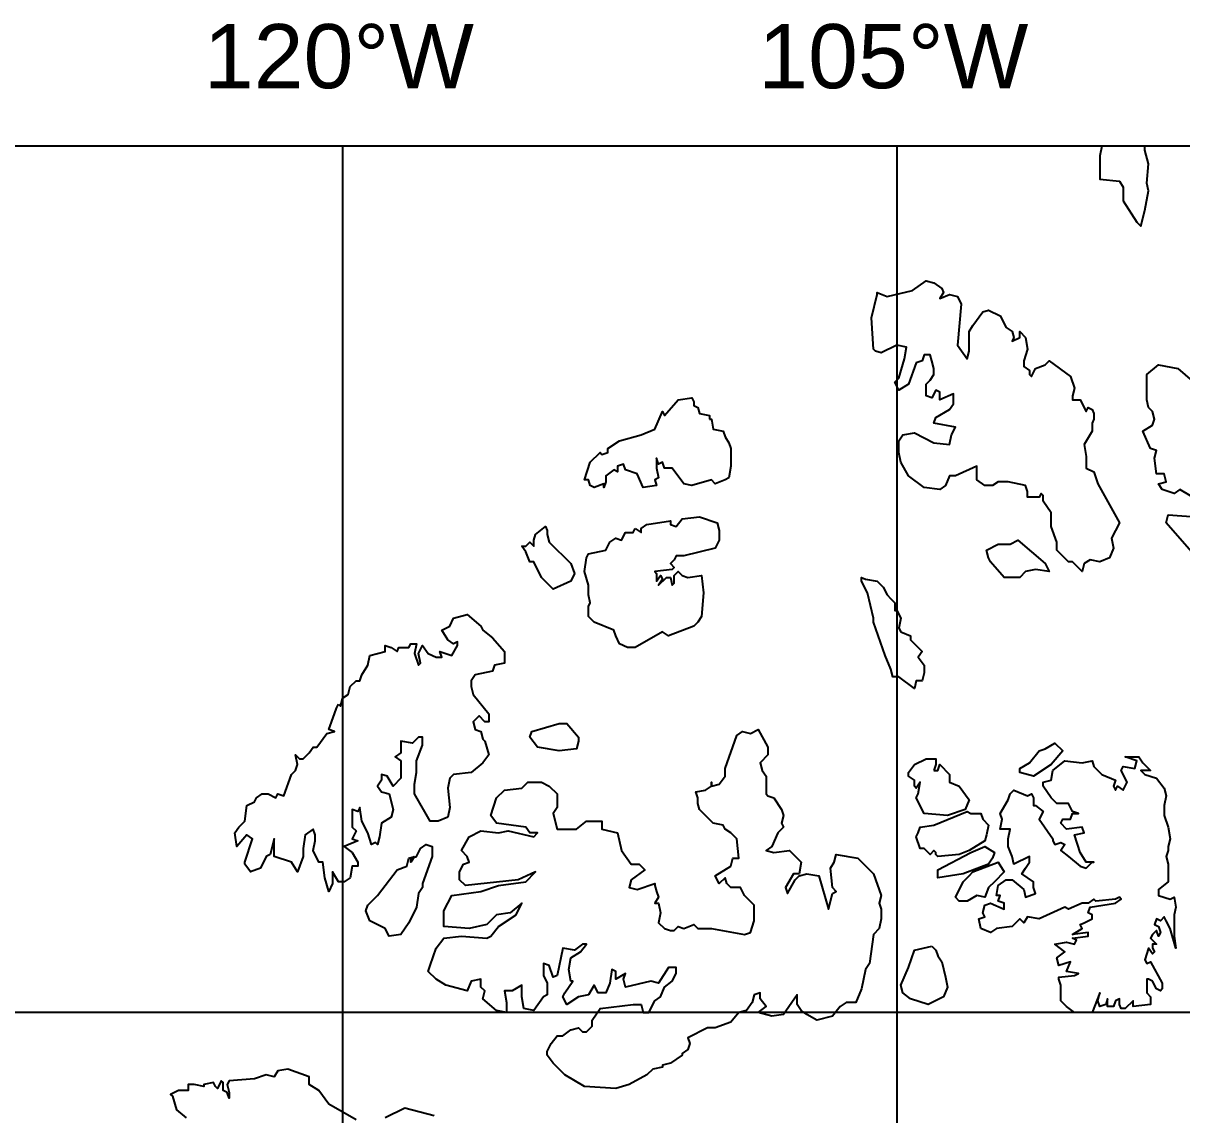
# Model space of a CAD drawing. Header units: millimetres. Extents: x 1844 to 27622, y 2629 to 17869.
# Drawn here: x 5821 to 7987, y 15827 to 17869 of the extents above; entities that cross this region are included whole.
import ezdxf

# ---------------------------------------------------------------- set-up
doc = ezdxf.new("R2010")
doc.units = ezdxf.units.MM
for name, color, linetype in [('COUNTRY', 212, 'Continuous'), ('FRAME', 252, 'Continuous'), ('经纬度标注', 7, 'Continuous'), ('网格线', 251, 'Continuous')]:
    doc.layers.add(name, color=color, linetype=linetype)
doc.styles.add('ARIAL', font='arial.ttf')

msp = doc.modelspace()

# ---------------------------------------------------------------- linework, layer by layer
at = {"layer": 'COUNTRY', "linetype": 'Continuous', "lineweight": -3}
for points in [[(7837, 17638.9), (7833.4, 17620.6), (7833.4, 17576.9), (7869.9, 17573.2), (7877.2, 17562.3), (7877.2, 17547.7), (7877.2, 17536.7), (7902.7, 17496.6), (7910, 17489.3), (7917.3, 17518.5), (7924.6, 17555), (7921, 17569.6), (7924.6, 17606), (7917.3, 17631.6), (7917.3, 17638.9)], [(7796.9, 17164.4), (7796.9, 17164.4), (7807.8, 17142.5), (7811.5, 17149.8), (7818.8, 17146.2), (7822.4, 17138.9), (7822.4, 17127.9), (7818.8, 17120.6), (7818.8, 17106), (7804.2, 17080.5), (7807.8, 17058.6), (7807.8, 17036.7), (7822.4, 17029.4), (7829.7, 17007.5), (7869.9, 16934.5), (7855.3, 16905.3), (7858.9, 16887.1), (7851.6, 16868.8), (7833.4, 16861.5), (7815.1, 16865.2), (7804.2, 16857.9), (7800.5, 16843.3), (7782.3, 16861.5), (7775, 16861.5), (7753.1, 16883.4), (7753.1, 16898), (7742.1, 16927.2), (7742.1, 16952.8), (7727.5, 16974.7), (7727.5, 16985.6), (7723.9, 16989.3), (7720.2, 16982), (7698.3, 16982), (7698.3, 16992.9), (7694.7, 17003.9), (7661.9, 17011.2), (7643.6, 17011.2), (7632.7, 17003.9), (7618.1, 17003.9), (7603.5, 17014.8), (7603.5, 17029.4), (7603.5, 17040.4), (7563.3, 17022.1), (7552.4, 17022.1), (7545.1, 17003.9), (7534.1, 16996.6), (7504.9, 17000.2), (7475.7, 17022.1), (7461.1, 17047.7), (7457.5, 17065.9), (7457.5, 17087.8), (7464.8, 17098.8), (7486.7, 17102.4), (7523.2, 17084.2), (7552.4, 17080.5), (7556, 17098.8), (7563.3, 17113.3), (7523.2, 17120.6), (7526.8, 17131.6), (7552.4, 17146.2), (7559.7, 17157.1), (7559.7, 17175.4), (7534.1, 17164.4), (7534.1, 17179), (7526.8, 17182.7), (7519.5, 17168.1), (7508.6, 17171.7), (7508.6, 17193.6), (7515.9, 17200.9), (7523.2, 17211.9), (7523.2, 17222.8), (7519.5, 17237.4), (7515.9, 17248.4), (7504.9, 17248.4), (7501.3, 17237.4), (7490.3, 17233.8), (7475.7, 17193.6), (7457.5, 17182.7), (7450.2, 17197.3), (7457.5, 17204.6), (7468.4, 17241.1), (7472.1, 17263), (7453.8, 17266.6), (7424.6, 17252), (7413.7, 17255.7), (7410, 17259.3), (7406.4, 17317.7), (7417.3, 17361.5), (7417.3, 17365.2), (7435.6, 17357.9), (7483, 17368.8), (7508.6, 17387.1), (7523.2, 17383.4), (7537.8, 17372.5), (7541.4, 17365.2), (7534.1, 17354.2), (7552.4, 17361.5), (7567, 17357.9), (7574.3, 17343.3), (7567, 17266.6), (7585.2, 17241.1), (7588.9, 17255.7), (7588.9, 17270.3), (7588.9, 17292.2), (7596.2, 17303.1), (7614.4, 17328.7), (7625.4, 17332.3), (7647.3, 17321.4), (7658.2, 17299.5), (7669.2, 17292.2), (7672.8, 17281.2), (7669.2, 17273.9), (7683.7, 17281.2), (7683.7, 17292.2), (7694.7, 17281.2), (7698.3, 17259.3), (7691, 17237.4), (7691, 17226.5), (7702, 17219.2), (7702, 17211.9), (7705.6, 17208.2), (7712.9, 17222.8), (7731.2, 17230.1), (7738.5, 17237.4), (7778.6, 17208.2), (7785.9, 17186.3), (7782.3, 17171.7), (7782.3, 17164.4), (7796.9, 17164.4)], [(8019.5, 16974.7), (7983, 16996.6), (7972.1, 16989.3), (7950.2, 16996.6), (7942.9, 17007.5), (7957.5, 17011.2), (7953.8, 17025.8), (7939.2, 17025.8), (7935.6, 17055), (7939.2, 17069.6), (7928.3, 17073.2), (7913.7, 17106), (7931.9, 17117), (7935.6, 17127.9), (7931.9, 17142.5), (7924.6, 17149.8), (7921, 17164.4), (7921, 17175.4), (7921, 17197.3), (7921, 17200.9), (7921, 17211.9), (7942.9, 17230.1), (7979.4, 17222.8), (8034.1, 17175.4)], [(7103.5, 17127.9), (7107.1, 17127.9), (7110.8, 17109.7), (7129, 17106), (7132.7, 17095.1), (7140, 17084.2), (7143.6, 17073.2), (7143.6, 17065.9), (7143.6, 17040.4), (7140, 17018.5), (7132.7, 17014.8), (7114.4, 17007.5), (7107.1, 17014.8), (7070.6, 17003.9), (7056, 17007.5), (7034.1, 17036.7), (7019.5, 17036.7), (7015.9, 17047.7), (7008.6, 17044), (7004.9, 17055), (7004.9, 17036.7), (7008.6, 17018.5), (7001.3, 17014.8), (7004.9, 17003.9), (6979.4, 17000.2), (6968.4, 17025.8), (6946.5, 17033.1), (6942.9, 17044), (6931.9, 17040.4), (6931.9, 17033.1), (6931.9, 17029.4), (6924.6, 17033.1), (6910, 17022.1), (6910, 17011.2), (6906.4, 17000.2), (6906.4, 17007.5), (6888.1, 17000.2), (6880.8, 17003.9), (6877.2, 17014.8), (6869.9, 17014.8), (6880.8, 17047.7), (6899.1, 17065.9), (6902.7, 17062.3), (6913.7, 17065.9), (6913.7, 17073.2), (6935.6, 17087.8), (6975.7, 17098.8), (7001.3, 17109.7), (7015.9, 17142.5), (7019.5, 17135.2), (7045.1, 17164.4), (7070.6, 17168.1), (7074.3, 17160.8), (7074.3, 17153.5), (7081.6, 17149.8), (7085.2, 17138.9), (7103.5, 17135.2), (7103.5, 17127.9)], [(6964.8, 16923.6), (6975.7, 16916.3), (6975.7, 16923.6), (6986.7, 16930.9), (7030.5, 16938.2), (7030.5, 16930.9), (7041.4, 16927.2), (7052.4, 16941.8), (7085.2, 16945.5), (7118.1, 16934.5), (7121.7, 16919.9), (7121.7, 16901.7), (7114.4, 16887.1), (7056, 16872.5), (7041.4, 16872.5), (7037.8, 16865.2), (7030.5, 16857.9), (7037.8, 16850.6), (7034.1, 16846.9), (7001.3, 16843.3), (7004.9, 16839.6), (7004.9, 16825), (7012.2, 16836), (7015.9, 16828.7), (7008.6, 16817.7), (7023.2, 16832.3), (7030.5, 16832.3), (7034.1, 16817.7), (7037.8, 16821.4), (7037.8, 16836), (7045.1, 16843.3), (7052.4, 16836), (7063.3, 16832.3), (7088.9, 16836), (7092.5, 16803.1), (7088.9, 16759.3), (7081.6, 16748.4), (7074.3, 16741.1), (7026.8, 16722.8), (7015.9, 16730.1), (6964.8, 16700.9), (6950.2, 16700.9), (6935.6, 16708.2), (6928.3, 16722.8), (6924.6, 16733.8), (6888.1, 16748.4), (6877.2, 16759.3), (6877.2, 16777.6), (6880.8, 16784.9), (6877.2, 16799.5), (6877.2, 16817.7), (6869.9, 16843.3), (6873.5, 16868.8), (6877.2, 16876.1), (6910, 16883.4), (6917.3, 16898), (6928.3, 16905.3), (6939.2, 16901.7), (6946.5, 16916.3), (6961.1, 16916.3), (6964.8, 16923.6)], [(8004.9, 16879.8), (7957.5, 16934.5), (7961.1, 16949.1), (8012.2, 16945.5)], [(6760.4, 16890.7), (6767.7, 16898), (6775, 16890.7), (6775, 16901.7), (6778.6, 16912.6), (6796.9, 16927.2), (6800.5, 16919.9), (6800.5, 16912.6), (6804.2, 16898), (6844.3, 16857.9), (6851.6, 16839.6), (6844.3, 16825), (6811.5, 16810.4), (6789.6, 16832.3), (6775, 16861.5), (6767.7, 16861.5), (6760.4, 16879.8), (6753.1, 16890.7), (6760.4, 16890.7)], [(7665.5, 16894.4), (7680.1, 16901.7), (7731.2, 16857.9), (7738.5, 16843.3), (7712.9, 16846.9), (7694.7, 16843.3), (7683.7, 16832.3), (7654.6, 16832.3), (7629, 16861.5), (7625.4, 16868.8), (7621.7, 16883.4), (7643.6, 16894.4), (7665.5, 16894.4)], [(7453.8, 16770.3), (7461.1, 16755.7), (7457.5, 16737.4), (7461.1, 16730.1), (7479.4, 16722.8), (7479.4, 16715.5), (7501.3, 16693.6), (7494, 16682.7), (7504.9, 16668.1), (7504.9, 16653.5), (7501.3, 16638.9), (7490.3, 16638.9), (7486.7, 16624.3), (7457.5, 16646.2), (7446.5, 16646.2), (7442.9, 16660.8), (7431.9, 16686.3), (7410, 16748.4), (7410, 16755.7), (7399.1, 16803.1), (7388.1, 16825), (7388.1, 16832.3), (7395.4, 16828.7), (7417.3, 16825), (7428.3, 16814.1), (7435.6, 16799.5), (7442.9, 16792.2), (7450.2, 16784.9), (7450.2, 16770.3), (7453.8, 16770.3)], [(6410, 16595.1), (6413.7, 16591.5), (6417.3, 16606), (6428.3, 16613.3), (6431.9, 16627.9), (6442.9, 16638.9), (6450.2, 16638.9), (6453.8, 16649.8), (6464.8, 16668.1), (6468.4, 16686.3), (6497.6, 16693.6), (6497.6, 16704.6), (6508.6, 16700.9), (6519.5, 16693.6), (6523.2, 16700.9), (6541.4, 16700.9), (6545.1, 16708.2), (6556, 16708.2), (6552.4, 16690), (6559.7, 16668.1), (6563.3, 16671.7), (6559.7, 16690), (6567, 16704.6), (6577.9, 16690), (6592.5, 16682.7), (6603.5, 16682.7), (6599.8, 16693.6), (6621.7, 16686.3), (6632.7, 16704.6), (6632.7, 16711.9), (6625.4, 16708.2), (6614.4, 16715.5), (6603.5, 16733.8), (6618.1, 16741.1), (6625.4, 16755.7), (6650.9, 16763), (6676.4, 16741.1), (6680.1, 16733.8), (6698.3, 16719.2), (6720.2, 16693.6), (6720.2, 16679), (6720.2, 16671.7), (6702, 16668.1), (6698.3, 16657.1), (6665.5, 16649.8), (6658.2, 16638.9), (6658.2, 16627.9), (6661.9, 16613.3), (6691, 16576.9), (6691, 16562.3), (6683.7, 16562.3), (6672.8, 16573.2), (6661.9, 16562.3), (6665.5, 16547.7), (6676.4, 16544), (6680.1, 16529.4), (6683.7, 16525.8), (6691, 16500.2), (6680.1, 16485.6), (6658.2, 16467.4), (6625.4, 16463.7), (6618.1, 16456.4), (6614.4, 16438.2), (6618.1, 16401.7), (6614.4, 16383.4), (6596.2, 16376.1), (6581.6, 16376.1), (6552.4, 16427.2), (6552.4, 16445.5), (6556, 16467.4), (6556, 16489.3), (6567, 16518.5), (6567, 16533.1), (6559.7, 16533.1), (6548.7, 16522.1), (6526.8, 16525.8), (6526.8, 16511.2), (6526.8, 16503.9), (6515.9, 16496.6), (6526.8, 16489.3), (6526.8, 16456.4), (6512.2, 16441.8), (6501.3, 16460.1), (6490.3, 16463.7), (6490.3, 16452.8), (6483, 16441.8), (6490.3, 16430.9), (6504.9, 16427.2), (6512.2, 16398), (6508.6, 16383.4), (6490.3, 16372.5), (6486.7, 16346.9), (6483, 16332.3), (6479.4, 16336), (6472.1, 16332.3), (6464.8, 16354.2), (6453.8, 16376.1), (6450.2, 16401.7), (6446.5, 16394.4), (6435.6, 16398), (6435.6, 16383.4), (6435.6, 16365.2), (6442.9, 16357.9), (6435.6, 16343.3), (6446.5, 16339.6), (6421, 16328.7), (6435.6, 16317.7), (6446.5, 16299.5), (6446.5, 16292.2), (6435.6, 16292.2), (6431.9, 16270.3), (6421, 16263), (6410, 16263), (6399.1, 16281.2), (6399.1, 16259.3), (6391.8, 16244.7), (6384.5, 16270.3), (6380.8, 16299.5), (6373.5, 16299.5), (6362.6, 16321.4), (6366.2, 16339.6), (6366.2, 16350.6), (6362.6, 16361.5), (6348, 16350.6), (6344.3, 16325), (6344.3, 16310.4), (6333.4, 16281.2), (6322.4, 16299.5), (6289.6, 16310.4), (6289.6, 16317.7), (6289.6, 16328.7), (6289.6, 16343.3), (6282.3, 16314.1), (6275, 16310.4), (6264, 16288.5), (6245.8, 16281.2), (6234.8, 16295.8), (6234.8, 16299.5), (6249.4, 16343.3), (6238.5, 16350.6), (6220.2, 16328.7), (6216.6, 16354.2), (6223.9, 16365.2), (6234.8, 16376.1), (6238.5, 16405.3), (6253.1, 16412.6), (6256.7, 16419.9), (6267.7, 16427.2), (6278.6, 16427.2), (6293.2, 16419.9), (6296.9, 16427.2), (6307.8, 16423.6), (6322.4, 16463.7), (6329.7, 16471), (6333.4, 16482), (6329.7, 16500.2), (6337, 16492.9), (6344.3, 16492.9), (6355.3, 16503.9), (6362.6, 16514.8), (6369.9, 16514.8), (6388.1, 16540.4), (6402.7, 16544), (6391.8, 16547.7), (6402.7, 16576.9), (6406.4, 16587.8), (6410, 16595.1)], [(6822.4, 16558.6), (6837, 16558.6), (6858.9, 16533.1), (6858.9, 16525.8), (6855.3, 16511.2), (6822.4, 16507.5), (6782.3, 16514.8), (6767.7, 16533.1), (6771.3, 16544), (6822.4, 16558.6)], [(7107.1, 16441.8), (7107.1, 16449.1), (7107.1, 16441.8), (7121.7, 16445.5), (7132.7, 16460.1), (7132.7, 16474.7), (7154.6, 16536.7), (7165.5, 16544), (7180.1, 16540.4), (7194.7, 16547.7), (7212.9, 16514.8), (7212.9, 16500.2), (7198.3, 16485.6), (7202, 16471), (7209.3, 16460.1), (7209.3, 16452.8), (7209.3, 16427.2), (7212.9, 16423.6), (7223.9, 16419.9), (7238.5, 16398), (7242.1, 16387.1), (7238.5, 16372.5), (7242.1, 16365.2), (7231.2, 16354.2), (7220.2, 16328.7), (7209.3, 16321.4), (7223.9, 16317.7), (7253.1, 16321.4), (7275, 16299.5), (7271.3, 16277.6), (7260.4, 16277.6), (7245.8, 16252), (7249.4, 16241.1), (7264, 16266.6), (7271.3, 16273.9), (7285.9, 16277.6), (7307.8, 16273.9), (7326.1, 16211.9), (7333.4, 16241.1), (7340.7, 16244.7), (7333.4, 16252), (7329.7, 16288.5), (7337, 16299.5), (7340.7, 16314.1), (7380.8, 16306.8), (7410, 16277.6), (7424.6, 16237.4), (7421, 16222.8), (7424.6, 16211.9), (7424.6, 16193.6), (7421, 16175.4), (7410, 16164.4), (7402.7, 16109.7), (7395.4, 16098.8), (7388.1, 16062.3), (7377.2, 16036.7), (7358.9, 16036.7), (7348, 16029.4), (7333.4, 16011.2), (7304.2, 16003.9), (7285.9, 16014.8), (7275, 16022.1), (7267.7, 16033.1), (7267.7, 16051.3), (7242.1, 16014.8), (7220.2, 16011.2), (7194.7, 16018.5), (7209.3, 16029.4), (7198.3, 16044), (7198.3, 16055), (7187.4, 16051.3), (7183.7, 16036.7), (7172.8, 16022.1), (7158.2, 16018.5), (7143.6, 16000.2), (7114.4, 15989.3), (7099.8, 15989.3), (7063.3, 15971), (7067, 15960.1), (7063.3, 15949.1), (7052.4, 15941.8), (7052.4, 15938.2), (7030.5, 15923.6), (7015.9, 15919.9), (7015.9, 15916.3), (6997.6, 15912.6), (6986.7, 15901.7), (6953.8, 15883.4), (6928.3, 15876.1), (6869.9, 15879.8), (6833.4, 15901.7), (6811.5, 15923.6), (6800.5, 15938.2), (6800.5, 15945.5), (6807.8, 15960.1), (6818.8, 15974.7), (6829.7, 15974.7), (6844.3, 15985.6), (6858.9, 15989.3), (6866.2, 15982), (6873.5, 15982), (6884.5, 15992.9), (6884.5, 16003.9), (6899.1, 16025.8), (6961.1, 16033.1), (6975.7, 16033.1), (6979.4, 16018.5), (6990.3, 16018.5), (7001.3, 16040.4), (7012.2, 16047.7), (7019.5, 16065.9), (7034.1, 16076.9), (7041.4, 16091.5), (7041.4, 16102.4), (7026.8, 16102.4), (7008.6, 16073.2), (6994, 16076.9), (6946.5, 16065.9), (6942.9, 16080.5), (6946.5, 16091.5), (6928.3, 16080.5), (6928.3, 16095.1), (6921, 16098.8), (6917.3, 16073.2), (6910, 16055), (6895.4, 16055), (6888.1, 16069.6), (6877.2, 16051.3), (6858.9, 16047.7), (6837, 16033.1), (6829.7, 16047.7), (6833.4, 16055), (6848, 16076.9), (6844.3, 16076.9), (6840.7, 16098.8), (6844.3, 16120.6), (6862.6, 16131.6), (6873.5, 16146.2), (6866.2, 16146.2), (6851.6, 16135.2), (6829.7, 16138.9), (6818.8, 16087.8), (6811.5, 16084.2), (6804.2, 16106), (6793.2, 16109.7), (6793.2, 16087.8), (6800.5, 16073.2), (6800.5, 16051.3), (6793.2, 16047.7), (6775, 16022.1), (6756.7, 16025.8), (6753.1, 16047.7), (6753.1, 16069.6), (6734.8, 16058.6), (6720.2, 16058.6), (6723.9, 16036.7), (6723.9, 16018.5), (6705.6, 16022.1), (6680.1, 16044), (6683.7, 16058.6), (6676.4, 16065.9), (6676.4, 16080.5), (6658.2, 16076.9), (6650.9, 16058.6), (6610.8, 16069.6), (6592.5, 16080.5), (6577.9, 16095.1), (6581.6, 16106), (6592.5, 16138.9), (6607.1, 16157.1), (6640, 16160.8), (6687.4, 16157.1), (6694.7, 16160.8), (6709.3, 16179), (6742.1, 16200.9), (6753.1, 16222.8), (6731.2, 16204.6), (6705.6, 16200.9), (6687.4, 16182.7), (6654.6, 16175.4), (6607.1, 16179), (6607.1, 16208.2), (6621.7, 16237.4), (6676.4, 16244.7), (6709.3, 16255.7), (6760.4, 16263), (6778.6, 16281.2), (6745.8, 16266.6), (6647.3, 16255.7), (6636.3, 16266.6), (6636.3, 16281.2), (6643.6, 16295.8), (6654.6, 16299.5), (6650.9, 16310.4), (6640, 16321.4), (6654.6, 16346.9), (6676.4, 16357.9), (6709.3, 16354.2), (6727.5, 16357.9), (6775, 16346.9), (6782.3, 16354.2), (6767.7, 16354.2), (6760.4, 16365.2), (6705.6, 16372.5), (6694.7, 16387.1), (6705.6, 16419.9), (6720.2, 16434.5), (6753.1, 16438.2), (6764, 16449.1), (6789.6, 16449.1), (6804.2, 16441.8), (6818.8, 16427.2), (6818.8, 16401.7), (6811.5, 16390.7), (6818.8, 16361.5), (6855.3, 16361.5), (6873.5, 16376.1), (6902.7, 16376.1), (6902.7, 16361.5), (6931.9, 16354.2), (6939.2, 16321.4), (6957.5, 16295.8), (6972.1, 16295.8), (6983, 16284.9), (6957.5, 16266.6), (6953.8, 16252), (6968.4, 16248.4), (7001.3, 16259.3), (7001.3, 16255.7), (7004.9, 16244.7), (7008.6, 16233.8), (7001.3, 16222.8), (7008.6, 16222.8), (7012.2, 16204.6), (7008.6, 16186.3), (7019.5, 16175.4), (7030.5, 16171.7), (7037.8, 16171.7), (7045.1, 16179), (7056, 16175.4), (7074.3, 16182.7), (7081.6, 16175.4), (7107.1, 16175.4), (7169.2, 16164.4), (7180.1, 16168.1), (7187.4, 16190), (7187.4, 16219.2), (7169.2, 16237.4), (7161.9, 16252), (7143.6, 16252), (7136.3, 16259.3), (7132.7, 16270.3), (7121.7, 16259.3), (7114.4, 16273.9), (7143.6, 16292.2), (7147.3, 16306.8), (7158.2, 16306.8), (7154.6, 16343.3), (7143.6, 16354.2), (7132.7, 16361.5), (7129, 16368.8), (7110.8, 16372.5), (7085.2, 16398), (7081.6, 16409), (7081.6, 16419.9), (7077.9, 16430.9), (7096.2, 16434.5), (7107.1, 16441.8)], [(7731.2, 16511.2), (7749.4, 16522.1), (7764, 16507.5), (7742.1, 16482), (7709.3, 16460.1), (7683.7, 16467.4), (7683.7, 16474.7), (7702, 16485.6), (7720.2, 16507.5), (7731.2, 16511.2)], [(7523.2, 16471), (7530.5, 16471), (7534.1, 16482), (7552.4, 16463.7), (7552.4, 16449.1), (7570.6, 16441.8), (7588.9, 16416.3), (7581.6, 16398), (7548.7, 16387.1), (7504.9, 16390.7), (7490.3, 16419.9), (7494, 16427.2), (7497.6, 16449.1), (7490.3, 16438.2), (7486.7, 16441.8), (7486.7, 16452.8), (7475.7, 16460.1), (7475.7, 16467.4), (7486.7, 16482), (7508.6, 16492.9), (7526.8, 16492.9), (7526.8, 16482), (7523.2, 16471)], [(7961.1, 16295.8), (7961.1, 16292.2), (7961.1, 16292.2), (7961.1, 16284.9), (7961.1, 16273.9), (7961.1, 16263), (7942.9, 16248.4), (7942.9, 16237.4), (7964.8, 16230.1), (7972.1, 16233.8), (7975.7, 16215.5), (7972.1, 16200.9), (7972.1, 16160.8), (7975.7, 16138.9), (7964.8, 16175.4), (7957.5, 16190), (7953.8, 16197.3), (7946.5, 16190), (7939.2, 16193.6), (7935.6, 16182.7), (7942.9, 16179), (7946.5, 16168.1), (7942.9, 16160.8), (7939.2, 16171.7), (7931.9, 16164.4), (7928.3, 16157.1), (7939.2, 16146.2), (7931.9, 16146.2), (7931.9, 16138.9), (7935.6, 16131.6), (7931.9, 16127.9), (7924.6, 16138.9), (7917.3, 16117), (7921, 16109.7), (7928.3, 16113.3), (7950.2, 16073.2), (7950.2, 16062.3), (7946.5, 16058.6), (7939.2, 16062.3), (7931.9, 16076.9), (7924.6, 16080.5), (7921, 16080.5), (7921, 16069.6), (7921, 16062.3), (7921, 16055), (7928.3, 16047.7), (7928.3, 16033.1), (7895.4, 16029.4), (7895.4, 16040.4), (7880.8, 16025.8), (7873.5, 16025.8), (7869.9, 16033.1), (7869.9, 16044), (7862.6, 16040.4), (7858.9, 16029.4), (7848, 16029.4), (7848, 16044), (7844.3, 16033.1), (7833.4, 16029.4), (7829.7, 16040.4), (7833.4, 16055), (7818.8, 16018.5), (7785.9, 16018.5), (7771.3, 16029.4), (7760.4, 16040.4), (7760.4, 16069.6), (7756.7, 16080.5), (7756.7, 16084.2), (7785.9, 16087.8), (7793.2, 16091.5), (7771.3, 16095.1), (7778.6, 16113.3), (7756.7, 16106), (7753.1, 16120.6), (7767.7, 16131.6), (7749.4, 16146.2), (7771.3, 16149.8), (7785.9, 16146.2), (7789.6, 16153.5), (7782.3, 16157.1), (7811.5, 16160.8), (7811.5, 16168.1), (7782.3, 16164.4), (7800.5, 16175.4), (7796.9, 16182.7), (7804.2, 16186.3), (7818.8, 16193.6), (7818.8, 16200.9), (7811.5, 16204.6), (7815.1, 16215.5), (7862.6, 16222.8), (7873.5, 16230.1), (7869.9, 16233.8), (7862.6, 16230.1), (7826.1, 16226.5), (7822.4, 16230.1), (7811.5, 16222.8), (7800.5, 16222.8), (7775, 16211.9), (7767.7, 16215.5), (7720.2, 16193.6), (7698.3, 16197.3), (7691, 16186.3), (7683.7, 16193.6), (7669.2, 16179), (7640, 16175.4), (7629, 16168.1), (7610.8, 16175.4), (7607.1, 16193.6), (7618.1, 16197.3), (7614.4, 16204.6), (7618.1, 16219.2), (7629, 16222.8), (7654.6, 16211.9), (7654.6, 16222.8), (7643.6, 16226.5), (7647.3, 16237.4), (7640, 16237.4), (7643.6, 16255.7), (7658.2, 16266.6), (7669.2, 16266.6), (7691, 16248.4), (7694.7, 16233.8), (7712.9, 16241.1), (7709.3, 16252), (7709.3, 16263), (7687.4, 16277.6), (7694.7, 16288.5), (7702, 16299.5), (7702, 16310.4), (7672.8, 16295.8), (7669.2, 16310.4), (7661.9, 16328.7), (7661.9, 16343.3), (7665.5, 16361.5), (7647.3, 16361.5), (7650.9, 16379.8), (7647.3, 16390.7), (7661.9, 16416.3), (7661.9, 16416.3), (7665.5, 16427.2), (7672.8, 16434.5), (7698.3, 16423.6), (7705.6, 16427.2), (7709.3, 16419.9), (7709.3, 16405.3), (7712.9, 16405.3), (7727.5, 16394.4), (7720.2, 16379.8), (7745.8, 16343.3), (7745.8, 16339.6), (7749.4, 16332.3), (7760.4, 16336), (7767.7, 16332.3), (7760.4, 16321.4), (7775, 16310.4), (7796.9, 16292.2), (7807.8, 16288.5), (7818.8, 16299.5), (7822.4, 16299.5), (7807.8, 16299.5), (7796.9, 16317.7), (7785.9, 16350.6), (7804.2, 16354.2), (7800.5, 16365.2), (7771.3, 16361.5), (7760.4, 16372.5), (7764, 16379.8), (7778.6, 16379.8), (7782.3, 16390.7), (7793.2, 16390.7), (7782.3, 16394.4), (7775, 16409), (7753.1, 16409), (7742.1, 16419.9), (7727.5, 16441.8), (7727.5, 16449.1), (7742.1, 16452.8), (7745.8, 16471), (7767.7, 16489.3), (7800.5, 16485.6), (7818.8, 16489.3), (7822.4, 16478.3), (7837, 16463.7), (7862.6, 16452.8), (7858.9, 16441.8), (7862.6, 16434.5), (7866.2, 16441.8), (7877.2, 16434.5), (7884.5, 16449.1), (7873.5, 16471), (7877.2, 16478.3), (7899.1, 16474.7), (7902.7, 16489.3), (7880.8, 16496.6), (7906.4, 16496.6), (7913.7, 16485.6), (7928.3, 16471), (7910, 16471), (7917.3, 16463.7), (7939.2, 16456.4), (7953.8, 16438.2), (7957.5, 16423.6), (7953.8, 16405.3), (7953.8, 16387.1), (7961.1, 16365.2), (7964.8, 16343.3), (7961.1, 16328.7), (7961.1, 16321.4), (7957.5, 16310.4), (7961.1, 16295.8)], [(7592.5, 16390.7), (7610.8, 16390.7), (7614.4, 16379.8), (7625.4, 16368.8), (7621.7, 16350.6), (7618.1, 16339.6), (7588.9, 16321.4), (7570.6, 16314.1), (7530.5, 16310.4), (7526.8, 16314.1), (7526.8, 16317.7), (7523.2, 16321.4), (7515.9, 16314.1), (7504.9, 16325), (7497.6, 16325), (7490.3, 16346.9), (7494, 16354.2), (7497.6, 16365.2), (7523.2, 16368.8), (7585.2, 16394.4), (7592.5, 16390.7)], [(6552.4, 16310.4), (6545.1, 16299.5), (6545.1, 16306.8), (6556, 16310.4), (6563.3, 16325), (6574.3, 16332.3), (6585.2, 16328.7), (6585.2, 16310.4), (6567, 16259.3), (6567, 16252), (6559.7, 16241.1), (6556, 16215.5), (6541.4, 16186.3), (6526.8, 16164.4), (6504.9, 16160.8), (6497.6, 16175.4), (6468.4, 16190), (6461.1, 16208.2), (6464.8, 16219.2), (6483, 16237.4), (6519.5, 16284.9), (6537.8, 16292.2), (6541.4, 16306.8), (6552.4, 16310.4)], [(7592.5, 16317.7), (7618.1, 16328.7), (7636.3, 16317.7), (7632.7, 16306.8), (7625.4, 16295.8), (7577.9, 16277.6), (7530.5, 16270.3), (7530.5, 16284.9), (7592.5, 16317.7)], [(7588.9, 16273.9), (7596.2, 16281.2), (7643.6, 16299.5), (7654.6, 16281.2), (7636.3, 16263), (7625.4, 16252), (7618.1, 16233.8), (7603.5, 16237.4), (7585.2, 16226.5), (7570.6, 16226.5), (7563.3, 16233.8), (7567, 16241.1), (7577.9, 16263), (7585.2, 16270.3), (7588.9, 16273.9)], [(7519.5, 16142.5), (7526.8, 16135.2), (7530.5, 16124.3), (7537.8, 16113.3), (7545.1, 16084.2), (7548.7, 16065.9), (7541.4, 16047.7), (7512.2, 16033.1), (7479.4, 16044), (7464.8, 16055), (7461.1, 16069.6), (7475.7, 16102.4), (7486.7, 16135.2), (7519.5, 16142.5)], [(6442.9, 15817.7), (6391.8, 15846.9), (6373.5, 15872.5), (6355.3, 15883.4), (6355.3, 15898), (6315.1, 15912.6), (6296.9, 15909), (6289.6, 15898), (6275, 15901.7), (6253.1, 15894.4), (6205.6, 15890.7), (6202, 15883.4), (6205.6, 15868.8), (6205.6, 15857.9), (6202, 15868.8), (6194.7, 15872.5), (6194.7, 15887.1), (6191, 15890.7), (6183.7, 15876.1), (6180.1, 15879.8), (6176.4, 15887.1), (6158.2, 15883.4), (6158.2, 15879.8), (6140, 15883.4), (6129, 15883.4), (6129, 15872.5), (6110.8, 15872.5), (6096.2, 15865.2), (6099.8, 15861.5), (6107.1, 15836), (6125.4, 15821.4)], [(6588.9, 15825), (6534.1, 15839.6), (6497.6, 15821.4)]]:
    msp.add_lwpolyline(points, dxfattribs=at)
at = {"layer": 'FRAME', "linetype": 'Continuous'}
msp.add_lwpolyline([(27147.3, 17638.9), (2271.3, 17638.9), (2271.3, 2828.7), (27147.3, 2828.7), (27147.3, 17638.9)], dxfattribs=at)
at = {"layer": '网格线', "linetype": 'Continuous'}
for points in [[(6417.3, 17638.9), (6417.3, 2828.7)], [(7453.8, 17638.9), (7453.8, 2828.7)], [(27147.3, 16018.5), (2271.3, 16018.5)]]:
    msp.add_lwpolyline(points, dxfattribs=at)

# ---------------------------------------------------------------- texts
at = {"layer": '经纬度标注', "linetype": 'Continuous', "style": 'ARIAL'}
for s, p in [('120°W', (6158.3, 17747.2)), ('105°W', (7194.8, 17747.2))]:
    msp.add_text(s, height=120, dxfattribs=at).set_placement(p)

doc.saveas('drawing.dxf')
